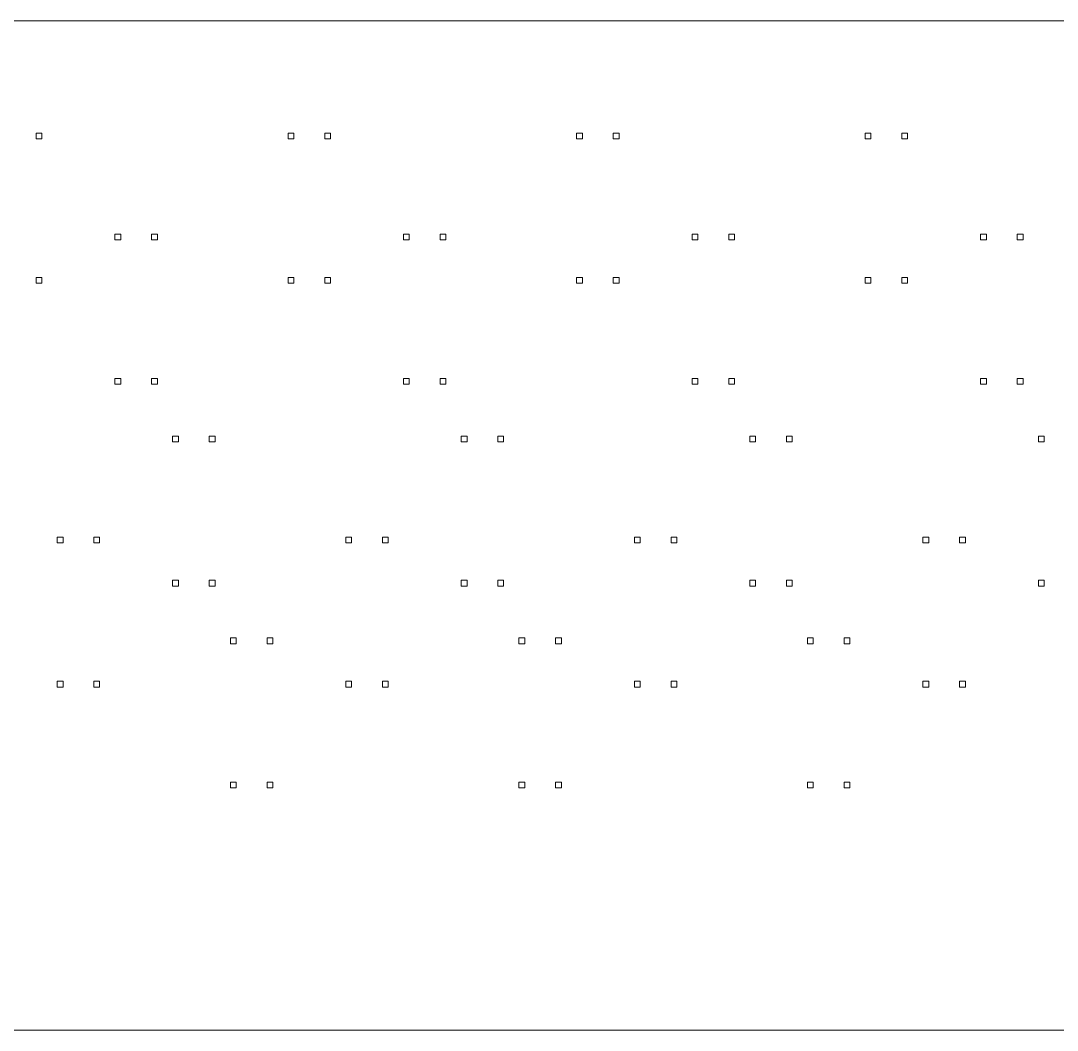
# Model space of a CAD drawing. Header units: millimetres. Extents: x -335 to 334, y -198 to 195.
# Drawn here: x -264 to -192.2, y 125 to 195 of the extents above; entities that cross this region are included whole.
import ezdxf

# ---------------------------------------------------------------- set-up
doc = ezdxf.new("R2010")
doc.units = ezdxf.units.MM
doc.header["$MEASUREMENT"] = 0
doc.layers.add('Layer 1', color=7, linetype='Continuous')

msp = doc.modelspace()

# ---------------------------------------------------------------- linework, layer by layer
at = {"layer": 'Layer 1', "lineweight": 15}
for points in [[(-335, 125), (-335, 125), (-335, 195), (-335, 195), (-335, 195), (-335, 195), (-41, 195), (-41, 195), (-41, 195), (-41, 195), (-41, 125), (-41, 125), (-41, 125), (-41, 125), (-335, 125), (-335, 125)], [(-262.93, 187.2), (-262.93, 187.2), (-262.93, 186.8), (-262.93, 186.8), (-262.93, 186.8), (-262.93, 186.8), (-262.53, 186.8), (-262.53, 186.8), (-262.53, 186.8), (-262.53, 186.8), (-262.53, 187.2), (-262.53, 187.2), (-262.53, 187.2), (-262.53, 187.2), (-262.93, 187.2), (-262.93, 187.2)], [(-245.47, 187.2), (-245.47, 187.2), (-245.47, 186.8), (-245.47, 186.8), (-245.47, 186.8), (-245.47, 186.8), (-245.07, 186.8), (-245.07, 186.8), (-245.07, 186.8), (-245.07, 186.8), (-245.07, 187.2), (-245.07, 187.2), (-245.07, 187.2), (-245.07, 187.2), (-245.47, 187.2), (-245.47, 187.2)], [(-242.93, 187.2), (-242.93, 187.2), (-242.93, 186.8), (-242.93, 186.8), (-242.93, 186.8), (-242.93, 186.8), (-242.53, 186.8), (-242.53, 186.8), (-242.53, 186.8), (-242.53, 186.8), (-242.53, 187.2), (-242.53, 187.2), (-242.53, 187.2), (-242.53, 187.2), (-242.93, 187.2), (-242.93, 187.2)], [(-225.47, 187.2), (-225.47, 187.2), (-225.47, 186.8), (-225.47, 186.8), (-225.47, 186.8), (-225.47, 186.8), (-225.07, 186.8), (-225.07, 186.8), (-225.07, 186.8), (-225.07, 186.8), (-225.07, 187.2), (-225.07, 187.2), (-225.07, 187.2), (-225.07, 187.2), (-225.47, 187.2), (-225.47, 187.2)], [(-222.93, 187.2), (-222.93, 187.2), (-222.93, 186.8), (-222.93, 186.8), (-222.93, 186.8), (-222.93, 186.8), (-222.53, 186.8), (-222.53, 186.8), (-222.53, 186.8), (-222.53, 186.8), (-222.53, 187.2), (-222.53, 187.2), (-222.53, 187.2), (-222.53, 187.2), (-222.93, 187.2), (-222.93, 187.2)], [(-205.47, 187.2), (-205.47, 187.2), (-205.47, 186.8), (-205.47, 186.8), (-205.47, 186.8), (-205.47, 186.8), (-205.07, 186.8), (-205.07, 186.8), (-205.07, 186.8), (-205.07, 186.8), (-205.07, 187.2), (-205.07, 187.2), (-205.07, 187.2), (-205.07, 187.2), (-205.47, 187.2), (-205.47, 187.2)], [(-202.93, 187.2), (-202.93, 187.2), (-202.93, 186.8), (-202.93, 186.8), (-202.93, 186.8), (-202.93, 186.8), (-202.53, 186.8), (-202.53, 186.8), (-202.53, 186.8), (-202.53, 186.8), (-202.53, 187.2), (-202.53, 187.2), (-202.53, 187.2), (-202.53, 187.2), (-202.93, 187.2), (-202.93, 187.2)], [(-257.07, 180.2), (-257.07, 180.2), (-257.47, 180.2), (-257.47, 180.2), (-257.47, 180.2), (-257.47, 180.2), (-257.47, 179.8), (-257.47, 179.8), (-257.47, 179.8), (-257.47, 179.8), (-257.07, 179.8), (-257.07, 179.8), (-257.07, 179.8), (-257.07, 179.8), (-257.07, 180.2), (-257.07, 180.2)], [(-254.93, 180.2), (-254.93, 180.2), (-254.93, 179.8), (-254.93, 179.8), (-254.93, 179.8), (-254.93, 179.8), (-254.53, 179.8), (-254.53, 179.8), (-254.53, 179.8), (-254.53, 179.8), (-254.53, 180.2), (-254.53, 180.2), (-254.53, 180.2), (-254.53, 180.2), (-254.93, 180.2), (-254.93, 180.2)], [(-237.07, 180.2), (-237.07, 180.2), (-237.47, 180.2), (-237.47, 180.2), (-237.47, 180.2), (-237.47, 180.2), (-237.47, 179.8), (-237.47, 179.8), (-237.47, 179.8), (-237.47, 179.8), (-237.07, 179.8), (-237.07, 179.8), (-237.07, 179.8), (-237.07, 179.8), (-237.07, 180.2), (-237.07, 180.2)], [(-234.93, 180.2), (-234.93, 180.2), (-234.93, 179.8), (-234.93, 179.8), (-234.93, 179.8), (-234.93, 179.8), (-234.53, 179.8), (-234.53, 179.8), (-234.53, 179.8), (-234.53, 179.8), (-234.53, 180.2), (-234.53, 180.2), (-234.53, 180.2), (-234.53, 180.2), (-234.93, 180.2), (-234.93, 180.2)], [(-217.07, 180.2), (-217.07, 180.2), (-217.47, 180.2), (-217.47, 180.2), (-217.47, 180.2), (-217.47, 180.2), (-217.47, 179.8), (-217.47, 179.8), (-217.47, 179.8), (-217.47, 179.8), (-217.07, 179.8), (-217.07, 179.8), (-217.07, 179.8), (-217.07, 179.8), (-217.07, 180.2), (-217.07, 180.2)], [(-214.93, 180.2), (-214.93, 180.2), (-214.93, 179.8), (-214.93, 179.8), (-214.93, 179.8), (-214.93, 179.8), (-214.53, 179.8), (-214.53, 179.8), (-214.53, 179.8), (-214.53, 179.8), (-214.53, 180.2), (-214.53, 180.2), (-214.53, 180.2), (-214.53, 180.2), (-214.93, 180.2), (-214.93, 180.2)], [(-197.07, 180.2), (-197.07, 180.2), (-197.47, 180.2), (-197.47, 180.2), (-197.47, 180.2), (-197.47, 180.2), (-197.47, 179.8), (-197.47, 179.8), (-197.47, 179.8), (-197.47, 179.8), (-197.07, 179.8), (-197.07, 179.8), (-197.07, 179.8), (-197.07, 179.8), (-197.07, 180.2), (-197.07, 180.2)], [(-194.93, 180.2), (-194.93, 180.2), (-194.93, 179.8), (-194.93, 179.8), (-194.93, 179.8), (-194.93, 179.8), (-194.53, 179.8), (-194.53, 179.8), (-194.53, 179.8), (-194.53, 179.8), (-194.53, 180.2), (-194.53, 180.2), (-194.53, 180.2), (-194.53, 180.2), (-194.93, 180.2), (-194.93, 180.2)], [(-262.93, 177.2), (-262.93, 177.2), (-262.93, 176.8), (-262.93, 176.8), (-262.93, 176.8), (-262.93, 176.8), (-262.53, 176.8), (-262.53, 176.8), (-262.53, 176.8), (-262.53, 176.8), (-262.53, 177.2), (-262.53, 177.2), (-262.53, 177.2), (-262.53, 177.2), (-262.93, 177.2), (-262.93, 177.2)], [(-245.07, 177.2), (-245.07, 177.2), (-245.47, 177.2), (-245.47, 177.2), (-245.47, 177.2), (-245.47, 177.2), (-245.47, 176.8), (-245.47, 176.8), (-245.47, 176.8), (-245.47, 176.8), (-245.07, 176.8), (-245.07, 176.8), (-245.07, 176.8), (-245.07, 176.8), (-245.07, 177.2), (-245.07, 177.2)], [(-242.93, 177.2), (-242.93, 177.2), (-242.93, 176.8), (-242.93, 176.8), (-242.93, 176.8), (-242.93, 176.8), (-242.53, 176.8), (-242.53, 176.8), (-242.53, 176.8), (-242.53, 176.8), (-242.53, 177.2), (-242.53, 177.2), (-242.53, 177.2), (-242.53, 177.2), (-242.93, 177.2), (-242.93, 177.2)], [(-225.07, 177.2), (-225.07, 177.2), (-225.47, 177.2), (-225.47, 177.2), (-225.47, 177.2), (-225.47, 177.2), (-225.47, 176.8), (-225.47, 176.8), (-225.47, 176.8), (-225.47, 176.8), (-225.07, 176.8), (-225.07, 176.8), (-225.07, 176.8), (-225.07, 176.8), (-225.07, 177.2), (-225.07, 177.2)], [(-222.93, 177.2), (-222.93, 177.2), (-222.93, 176.8), (-222.93, 176.8), (-222.93, 176.8), (-222.93, 176.8), (-222.53, 176.8), (-222.53, 176.8), (-222.53, 176.8), (-222.53, 176.8), (-222.53, 177.2), (-222.53, 177.2), (-222.53, 177.2), (-222.53, 177.2), (-222.93, 177.2), (-222.93, 177.2)], [(-205.07, 177.2), (-205.07, 177.2), (-205.47, 177.2), (-205.47, 177.2), (-205.47, 177.2), (-205.47, 177.2), (-205.47, 176.8), (-205.47, 176.8), (-205.47, 176.8), (-205.47, 176.8), (-205.07, 176.8), (-205.07, 176.8), (-205.07, 176.8), (-205.07, 176.8), (-205.07, 177.2), (-205.07, 177.2)], [(-202.93, 177.2), (-202.93, 177.2), (-202.93, 176.8), (-202.93, 176.8), (-202.93, 176.8), (-202.93, 176.8), (-202.53, 176.8), (-202.53, 176.8), (-202.53, 176.8), (-202.53, 176.8), (-202.53, 177.2), (-202.53, 177.2), (-202.53, 177.2), (-202.53, 177.2), (-202.93, 177.2), (-202.93, 177.2)], [(-257.07, 170.2), (-257.07, 170.2), (-257.47, 170.2), (-257.47, 170.2), (-257.47, 170.2), (-257.47, 170.2), (-257.47, 169.8), (-257.47, 169.8), (-257.47, 169.8), (-257.47, 169.8), (-257.07, 169.8), (-257.07, 169.8), (-257.07, 169.8), (-257.07, 169.8), (-257.07, 170.2), (-257.07, 170.2)], [(-254.93, 170.2), (-254.93, 170.2), (-254.93, 169.8), (-254.93, 169.8), (-254.93, 169.8), (-254.93, 169.8), (-254.53, 169.8), (-254.53, 169.8), (-254.53, 169.8), (-254.53, 169.8), (-254.53, 170.2), (-254.53, 170.2), (-254.53, 170.2), (-254.53, 170.2), (-254.93, 170.2), (-254.93, 170.2)], [(-237.07, 170.2), (-237.07, 170.2), (-237.47, 170.2), (-237.47, 170.2), (-237.47, 170.2), (-237.47, 170.2), (-237.47, 169.8), (-237.47, 169.8), (-237.47, 169.8), (-237.47, 169.8), (-237.07, 169.8), (-237.07, 169.8), (-237.07, 169.8), (-237.07, 169.8), (-237.07, 170.2), (-237.07, 170.2)], [(-234.93, 170.2), (-234.93, 170.2), (-234.93, 169.8), (-234.93, 169.8), (-234.93, 169.8), (-234.93, 169.8), (-234.53, 169.8), (-234.53, 169.8), (-234.53, 169.8), (-234.53, 169.8), (-234.53, 170.2), (-234.53, 170.2), (-234.53, 170.2), (-234.53, 170.2), (-234.93, 170.2), (-234.93, 170.2)], [(-217.07, 170.2), (-217.07, 170.2), (-217.47, 170.2), (-217.47, 170.2), (-217.47, 170.2), (-217.47, 170.2), (-217.47, 169.8), (-217.47, 169.8), (-217.47, 169.8), (-217.47, 169.8), (-217.07, 169.8), (-217.07, 169.8), (-217.07, 169.8), (-217.07, 169.8), (-217.07, 170.2), (-217.07, 170.2)], [(-214.93, 170.2), (-214.93, 170.2), (-214.93, 169.8), (-214.93, 169.8), (-214.93, 169.8), (-214.93, 169.8), (-214.53, 169.8), (-214.53, 169.8), (-214.53, 169.8), (-214.53, 169.8), (-214.53, 170.2), (-214.53, 170.2), (-214.53, 170.2), (-214.53, 170.2), (-214.93, 170.2), (-214.93, 170.2)], [(-197.07, 170.2), (-197.07, 170.2), (-197.47, 170.2), (-197.47, 170.2), (-197.47, 170.2), (-197.47, 170.2), (-197.47, 169.8), (-197.47, 169.8), (-197.47, 169.8), (-197.47, 169.8), (-197.07, 169.8), (-197.07, 169.8), (-197.07, 169.8), (-197.07, 169.8), (-197.07, 170.2), (-197.07, 170.2)], [(-194.93, 170.2), (-194.93, 170.2), (-194.93, 169.8), (-194.93, 169.8), (-194.93, 169.8), (-194.93, 169.8), (-194.53, 169.8), (-194.53, 169.8), (-194.53, 169.8), (-194.53, 169.8), (-194.53, 170.2), (-194.53, 170.2), (-194.53, 170.2), (-194.53, 170.2), (-194.93, 170.2), (-194.93, 170.2)], [(-253.47, 166.2), (-253.47, 166.2), (-253.47, 165.8), (-253.47, 165.8), (-253.47, 165.8), (-253.47, 165.8), (-253.07, 165.8), (-253.07, 165.8), (-253.07, 165.8), (-253.07, 165.8), (-253.07, 166.2), (-253.07, 166.2), (-253.07, 166.2), (-253.07, 166.2), (-253.47, 166.2), (-253.47, 166.2)], [(-250.93, 166.2), (-250.93, 166.2), (-250.93, 165.8), (-250.93, 165.8), (-250.93, 165.8), (-250.93, 165.8), (-250.53, 165.8), (-250.53, 165.8), (-250.53, 165.8), (-250.53, 165.8), (-250.53, 166.2), (-250.53, 166.2), (-250.53, 166.2), (-250.53, 166.2), (-250.93, 166.2), (-250.93, 166.2)], [(-233.47, 166.2), (-233.47, 166.2), (-233.47, 165.8), (-233.47, 165.8), (-233.47, 165.8), (-233.47, 165.8), (-233.07, 165.8), (-233.07, 165.8), (-233.07, 165.8), (-233.07, 165.8), (-233.07, 166.2), (-233.07, 166.2), (-233.07, 166.2), (-233.07, 166.2), (-233.47, 166.2), (-233.47, 166.2)], [(-230.93, 166.2), (-230.93, 166.2), (-230.93, 165.8), (-230.93, 165.8), (-230.93, 165.8), (-230.93, 165.8), (-230.53, 165.8), (-230.53, 165.8), (-230.53, 165.8), (-230.53, 165.8), (-230.53, 166.2), (-230.53, 166.2), (-230.53, 166.2), (-230.53, 166.2), (-230.93, 166.2), (-230.93, 166.2)], [(-213.47, 166.2), (-213.47, 166.2), (-213.47, 165.8), (-213.47, 165.8), (-213.47, 165.8), (-213.47, 165.8), (-213.07, 165.8), (-213.07, 165.8), (-213.07, 165.8), (-213.07, 165.8), (-213.07, 166.2), (-213.07, 166.2), (-213.07, 166.2), (-213.07, 166.2), (-213.47, 166.2), (-213.47, 166.2)], [(-210.93, 166.2), (-210.93, 166.2), (-210.93, 165.8), (-210.93, 165.8), (-210.93, 165.8), (-210.93, 165.8), (-210.53, 165.8), (-210.53, 165.8), (-210.53, 165.8), (-210.53, 165.8), (-210.53, 166.2), (-210.53, 166.2), (-210.53, 166.2), (-210.53, 166.2), (-210.93, 166.2), (-210.93, 166.2)], [(-193.47, 166.2), (-193.47, 166.2), (-193.47, 165.8), (-193.47, 165.8), (-193.47, 165.8), (-193.47, 165.8), (-193.07, 165.8), (-193.07, 165.8), (-193.07, 165.8), (-193.07, 165.8), (-193.07, 166.2), (-193.07, 166.2), (-193.07, 166.2), (-193.07, 166.2), (-193.47, 166.2), (-193.47, 166.2)], [(-261.07, 159.2), (-261.07, 159.2), (-261.47, 159.2), (-261.47, 159.2), (-261.47, 159.2), (-261.47, 159.2), (-261.47, 158.8), (-261.47, 158.8), (-261.47, 158.8), (-261.47, 158.8), (-261.07, 158.8), (-261.07, 158.8), (-261.07, 158.8), (-261.07, 158.8), (-261.07, 159.2), (-261.07, 159.2)], [(-258.93, 159.2), (-258.93, 159.2), (-258.93, 158.8), (-258.93, 158.8), (-258.93, 158.8), (-258.93, 158.8), (-258.53, 158.8), (-258.53, 158.8), (-258.53, 158.8), (-258.53, 158.8), (-258.53, 159.2), (-258.53, 159.2), (-258.53, 159.2), (-258.53, 159.2), (-258.93, 159.2), (-258.93, 159.2)], [(-241.07, 159.2), (-241.07, 159.2), (-241.47, 159.2), (-241.47, 159.2), (-241.47, 159.2), (-241.47, 159.2), (-241.47, 158.8), (-241.47, 158.8), (-241.47, 158.8), (-241.47, 158.8), (-241.07, 158.8), (-241.07, 158.8), (-241.07, 158.8), (-241.07, 158.8), (-241.07, 159.2), (-241.07, 159.2)], [(-238.93, 159.2), (-238.93, 159.2), (-238.93, 158.8), (-238.93, 158.8), (-238.93, 158.8), (-238.93, 158.8), (-238.53, 158.8), (-238.53, 158.8), (-238.53, 158.8), (-238.53, 158.8), (-238.53, 159.2), (-238.53, 159.2), (-238.53, 159.2), (-238.53, 159.2), (-238.93, 159.2), (-238.93, 159.2)], [(-221.07, 159.2), (-221.07, 159.2), (-221.47, 159.2), (-221.47, 159.2), (-221.47, 159.2), (-221.47, 159.2), (-221.47, 158.8), (-221.47, 158.8), (-221.47, 158.8), (-221.47, 158.8), (-221.07, 158.8), (-221.07, 158.8), (-221.07, 158.8), (-221.07, 158.8), (-221.07, 159.2), (-221.07, 159.2)], [(-218.93, 159.2), (-218.93, 159.2), (-218.93, 158.8), (-218.93, 158.8), (-218.93, 158.8), (-218.93, 158.8), (-218.53, 158.8), (-218.53, 158.8), (-218.53, 158.8), (-218.53, 158.8), (-218.53, 159.2), (-218.53, 159.2), (-218.53, 159.2), (-218.53, 159.2), (-218.93, 159.2), (-218.93, 159.2)], [(-201.07, 159.2), (-201.07, 159.2), (-201.47, 159.2), (-201.47, 159.2), (-201.47, 159.2), (-201.47, 159.2), (-201.47, 158.8), (-201.47, 158.8), (-201.47, 158.8), (-201.47, 158.8), (-201.07, 158.8), (-201.07, 158.8), (-201.07, 158.8), (-201.07, 158.8), (-201.07, 159.2), (-201.07, 159.2)], [(-198.93, 159.2), (-198.93, 159.2), (-198.93, 158.8), (-198.93, 158.8), (-198.93, 158.8), (-198.93, 158.8), (-198.53, 158.8), (-198.53, 158.8), (-198.53, 158.8), (-198.53, 158.8), (-198.53, 159.2), (-198.53, 159.2), (-198.53, 159.2), (-198.53, 159.2), (-198.93, 159.2), (-198.93, 159.2)], [(-253.47, 156.2), (-253.47, 156.2), (-253.47, 155.8), (-253.47, 155.8), (-253.47, 155.8), (-253.47, 155.8), (-253.07, 155.8), (-253.07, 155.8), (-253.07, 155.8), (-253.07, 155.8), (-253.07, 156.2), (-253.07, 156.2), (-253.07, 156.2), (-253.07, 156.2), (-253.47, 156.2), (-253.47, 156.2)], [(-250.93, 156.2), (-250.93, 156.2), (-250.93, 155.8), (-250.93, 155.8), (-250.93, 155.8), (-250.93, 155.8), (-250.53, 155.8), (-250.53, 155.8), (-250.53, 155.8), (-250.53, 155.8), (-250.53, 156.2), (-250.53, 156.2), (-250.53, 156.2), (-250.53, 156.2), (-250.93, 156.2), (-250.93, 156.2)], [(-233.47, 156.2), (-233.47, 156.2), (-233.47, 155.8), (-233.47, 155.8), (-233.47, 155.8), (-233.47, 155.8), (-233.07, 155.8), (-233.07, 155.8), (-233.07, 155.8), (-233.07, 155.8), (-233.07, 156.2), (-233.07, 156.2), (-233.07, 156.2), (-233.07, 156.2), (-233.47, 156.2), (-233.47, 156.2)], [(-230.93, 156.2), (-230.93, 156.2), (-230.93, 155.8), (-230.93, 155.8), (-230.93, 155.8), (-230.93, 155.8), (-230.53, 155.8), (-230.53, 155.8), (-230.53, 155.8), (-230.53, 155.8), (-230.53, 156.2), (-230.53, 156.2), (-230.53, 156.2), (-230.53, 156.2), (-230.93, 156.2), (-230.93, 156.2)], [(-213.47, 156.2), (-213.47, 156.2), (-213.47, 155.8), (-213.47, 155.8), (-213.47, 155.8), (-213.47, 155.8), (-213.07, 155.8), (-213.07, 155.8), (-213.07, 155.8), (-213.07, 155.8), (-213.07, 156.2), (-213.07, 156.2), (-213.07, 156.2), (-213.07, 156.2), (-213.47, 156.2), (-213.47, 156.2)], [(-210.93, 156.2), (-210.93, 156.2), (-210.93, 155.8), (-210.93, 155.8), (-210.93, 155.8), (-210.93, 155.8), (-210.53, 155.8), (-210.53, 155.8), (-210.53, 155.8), (-210.53, 155.8), (-210.53, 156.2), (-210.53, 156.2), (-210.53, 156.2), (-210.53, 156.2), (-210.93, 156.2), (-210.93, 156.2)], [(-193.47, 156.2), (-193.47, 156.2), (-193.47, 155.8), (-193.47, 155.8), (-193.47, 155.8), (-193.47, 155.8), (-193.07, 155.8), (-193.07, 155.8), (-193.07, 155.8), (-193.07, 155.8), (-193.07, 156.2), (-193.07, 156.2), (-193.07, 156.2), (-193.07, 156.2), (-193.47, 156.2), (-193.47, 156.2)], [(-249.47, 152.2), (-249.47, 152.2), (-249.47, 151.8), (-249.47, 151.8), (-249.47, 151.8), (-249.47, 151.8), (-249.07, 151.8), (-249.07, 151.8), (-249.07, 151.8), (-249.07, 151.8), (-249.07, 152.2), (-249.07, 152.2), (-249.07, 152.2), (-249.07, 152.2), (-249.47, 152.2), (-249.47, 152.2)], [(-246.93, 152.2), (-246.93, 152.2), (-246.93, 151.8), (-246.93, 151.8), (-246.93, 151.8), (-246.93, 151.8), (-246.53, 151.8), (-246.53, 151.8), (-246.53, 151.8), (-246.53, 151.8), (-246.53, 152.2), (-246.53, 152.2), (-246.53, 152.2), (-246.53, 152.2), (-246.93, 152.2), (-246.93, 152.2)], [(-229.47, 152.2), (-229.47, 152.2), (-229.47, 151.8), (-229.47, 151.8), (-229.47, 151.8), (-229.47, 151.8), (-229.07, 151.8), (-229.07, 151.8), (-229.07, 151.8), (-229.07, 151.8), (-229.07, 152.2), (-229.07, 152.2), (-229.07, 152.2), (-229.07, 152.2), (-229.47, 152.2), (-229.47, 152.2)], [(-226.93, 152.2), (-226.93, 152.2), (-226.93, 151.8), (-226.93, 151.8), (-226.93, 151.8), (-226.93, 151.8), (-226.53, 151.8), (-226.53, 151.8), (-226.53, 151.8), (-226.53, 151.8), (-226.53, 152.2), (-226.53, 152.2), (-226.53, 152.2), (-226.53, 152.2), (-226.93, 152.2), (-226.93, 152.2)], [(-209.47, 152.2), (-209.47, 152.2), (-209.47, 151.8), (-209.47, 151.8), (-209.47, 151.8), (-209.47, 151.8), (-209.07, 151.8), (-209.07, 151.8), (-209.07, 151.8), (-209.07, 151.8), (-209.07, 152.2), (-209.07, 152.2), (-209.07, 152.2), (-209.07, 152.2), (-209.47, 152.2), (-209.47, 152.2)], [(-206.93, 152.2), (-206.93, 152.2), (-206.93, 151.8), (-206.93, 151.8), (-206.93, 151.8), (-206.93, 151.8), (-206.53, 151.8), (-206.53, 151.8), (-206.53, 151.8), (-206.53, 151.8), (-206.53, 152.2), (-206.53, 152.2), (-206.53, 152.2), (-206.53, 152.2), (-206.93, 152.2), (-206.93, 152.2)], [(-261.07, 149.2), (-261.07, 149.2), (-261.47, 149.2), (-261.47, 149.2), (-261.47, 149.2), (-261.47, 149.2), (-261.47, 148.8), (-261.47, 148.8), (-261.47, 148.8), (-261.47, 148.8), (-261.07, 148.8), (-261.07, 148.8), (-261.07, 148.8), (-261.07, 148.8), (-261.07, 149.2), (-261.07, 149.2)], [(-258.53, 149.2), (-258.53, 149.2), (-258.93, 149.2), (-258.93, 149.2), (-258.93, 149.2), (-258.93, 149.2), (-258.93, 148.8), (-258.93, 148.8), (-258.93, 148.8), (-258.93, 148.8), (-258.53, 148.8), (-258.53, 148.8), (-258.53, 148.8), (-258.53, 148.8), (-258.53, 149.2), (-258.53, 149.2)], [(-241.07, 149.2), (-241.07, 149.2), (-241.47, 149.2), (-241.47, 149.2), (-241.47, 149.2), (-241.47, 149.2), (-241.47, 148.8), (-241.47, 148.8), (-241.47, 148.8), (-241.47, 148.8), (-241.07, 148.8), (-241.07, 148.8), (-241.07, 148.8), (-241.07, 148.8), (-241.07, 149.2), (-241.07, 149.2)], [(-238.53, 149.2), (-238.53, 149.2), (-238.93, 149.2), (-238.93, 149.2), (-238.93, 149.2), (-238.93, 149.2), (-238.93, 148.8), (-238.93, 148.8), (-238.93, 148.8), (-238.93, 148.8), (-238.53, 148.8), (-238.53, 148.8), (-238.53, 148.8), (-238.53, 148.8), (-238.53, 149.2), (-238.53, 149.2)], [(-221.07, 149.2), (-221.07, 149.2), (-221.47, 149.2), (-221.47, 149.2), (-221.47, 149.2), (-221.47, 149.2), (-221.47, 148.8), (-221.47, 148.8), (-221.47, 148.8), (-221.47, 148.8), (-221.07, 148.8), (-221.07, 148.8), (-221.07, 148.8), (-221.07, 148.8), (-221.07, 149.2), (-221.07, 149.2)], [(-218.53, 149.2), (-218.53, 149.2), (-218.93, 149.2), (-218.93, 149.2), (-218.93, 149.2), (-218.93, 149.2), (-218.93, 148.8), (-218.93, 148.8), (-218.93, 148.8), (-218.93, 148.8), (-218.53, 148.8), (-218.53, 148.8), (-218.53, 148.8), (-218.53, 148.8), (-218.53, 149.2), (-218.53, 149.2)], [(-201.07, 149.2), (-201.07, 149.2), (-201.47, 149.2), (-201.47, 149.2), (-201.47, 149.2), (-201.47, 149.2), (-201.47, 148.8), (-201.47, 148.8), (-201.47, 148.8), (-201.47, 148.8), (-201.07, 148.8), (-201.07, 148.8), (-201.07, 148.8), (-201.07, 148.8), (-201.07, 149.2), (-201.07, 149.2)], [(-198.53, 149.2), (-198.53, 149.2), (-198.93, 149.2), (-198.93, 149.2), (-198.93, 149.2), (-198.93, 149.2), (-198.93, 148.8), (-198.93, 148.8), (-198.93, 148.8), (-198.93, 148.8), (-198.53, 148.8), (-198.53, 148.8), (-198.53, 148.8), (-198.53, 148.8), (-198.53, 149.2), (-198.53, 149.2)], [(-249.47, 142.2), (-249.47, 142.2), (-249.47, 141.8), (-249.47, 141.8), (-249.47, 141.8), (-249.47, 141.8), (-249.07, 141.8), (-249.07, 141.8), (-249.07, 141.8), (-249.07, 141.8), (-249.07, 142.2), (-249.07, 142.2), (-249.07, 142.2), (-249.07, 142.2), (-249.47, 142.2), (-249.47, 142.2)], [(-246.93, 142.2), (-246.93, 142.2), (-246.93, 141.8), (-246.93, 141.8), (-246.93, 141.8), (-246.93, 141.8), (-246.53, 141.8), (-246.53, 141.8), (-246.53, 141.8), (-246.53, 141.8), (-246.53, 142.2), (-246.53, 142.2), (-246.53, 142.2), (-246.53, 142.2), (-246.93, 142.2), (-246.93, 142.2)], [(-229.47, 142.2), (-229.47, 142.2), (-229.47, 141.8), (-229.47, 141.8), (-229.47, 141.8), (-229.47, 141.8), (-229.07, 141.8), (-229.07, 141.8), (-229.07, 141.8), (-229.07, 141.8), (-229.07, 142.2), (-229.07, 142.2), (-229.07, 142.2), (-229.07, 142.2), (-229.47, 142.2), (-229.47, 142.2)], [(-226.93, 142.2), (-226.93, 142.2), (-226.93, 141.8), (-226.93, 141.8), (-226.93, 141.8), (-226.93, 141.8), (-226.53, 141.8), (-226.53, 141.8), (-226.53, 141.8), (-226.53, 141.8), (-226.53, 142.2), (-226.53, 142.2), (-226.53, 142.2), (-226.53, 142.2), (-226.93, 142.2), (-226.93, 142.2)], [(-209.47, 142.2), (-209.47, 142.2), (-209.47, 141.8), (-209.47, 141.8), (-209.47, 141.8), (-209.47, 141.8), (-209.07, 141.8), (-209.07, 141.8), (-209.07, 141.8), (-209.07, 141.8), (-209.07, 142.2), (-209.07, 142.2), (-209.07, 142.2), (-209.07, 142.2), (-209.47, 142.2), (-209.47, 142.2)], [(-206.93, 142.2), (-206.93, 142.2), (-206.93, 141.8), (-206.93, 141.8), (-206.93, 141.8), (-206.93, 141.8), (-206.53, 141.8), (-206.53, 141.8), (-206.53, 141.8), (-206.53, 141.8), (-206.53, 142.2), (-206.53, 142.2), (-206.53, 142.2), (-206.53, 142.2), (-206.93, 142.2), (-206.93, 142.2)]]:
    msp.add_open_spline(points, degree=3, knots=[0, 0, 0, 0, 0.2, 0.2, 0.2, 0.2, 0.4, 0.4, 0.4, 0.4, 0.6, 0.6, 0.6, 0.6, 1, 1, 1, 1], dxfattribs=at)

doc.saveas('drawing.dxf')
